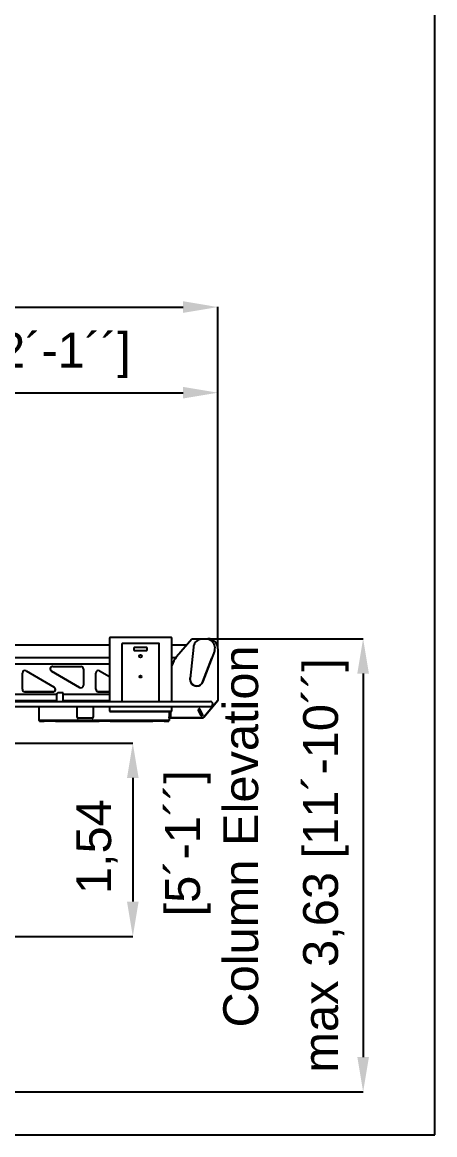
# Model space of a CAD drawing. Header units: inches. Extents: x 19 to 24202, y 17 to 31220.
# Drawn here: x 20871 to 24183, y 14420 to 23344 of the extents above; entities that cross this region are included whole.
import ezdxf

# ---------------------------------------------------------------- set-up
doc = ezdxf.new("R2010")
doc.units = ezdxf.units.IN
doc.header["$MEASUREMENT"] = 0
doc.layers.add('AM_5', color=3, linetype='Continuous', lineweight=25)
doc.styles.add('Aktuální-ISO', font='arial.ttf')
doc.styles.get("Standard").update_dxf_attribs({"font": 'arial.ttf'})
doc.dimstyles.new('AM_ISO$0', dxfattribs={"dimtxt": 3.5, "dimasz": 3.5, "dimexe": 1, "dimexo": 1, "dimgap": 1.5, "dimtad": 1, "dimdsep": 46, "dimtxsty": 'Standard', "dimcen": 0, "dimclrd": 256, "dimclre": 256, "dimclrt": 2, "dimadec": 0, "dimazin": 2, "dimtp": 0.1, "dimtm": 0.1, "dimtfac": 0.71, "dimtdec": 3, "dimtmove": 0, "dimatfit": 3, "dimfxl": 1, "dimlwd": -1, "dimlwe": -1, "dimarcsym": 1})

# ---------------------------------------------------------------- blocks, each defined once
blk = doc.blocks.new('*D42')
at = {"layer": 'AM_5', "linetype": 'ByBlock', "transparency": 16777216}
for p, q in [((18781.4, 18068), (18781.4, 20373.6)), ((19061.4, 20372.6), (22161.4, 20372.6)), ((22441.4, 18320.1), (22441.4, 20373.6))]:
    blk.add_line(p, q, dxfattribs=at)
at = {"layer": 'AM_5', "transparency": 16777216}
for points in [[(19061.4, 20419.3), (19061.4, 20325.9), (18781.4, 20372.6)], [(22161.4, 20419.3), (22161.4, 20325.9), (22441.4, 20372.6)]]:
    blk.add_solid(points, dxfattribs=at)
at = {"layer": 'Defpoints', "color": 0, "transparency": 16777216}
for p in [(22441.4, 20372.6), (22441.4, 18319.1), (18781.4, 18067)]:
    blk.add_point(p, dxfattribs=at)
at = {"layer": 'AM_5', "color": 2, "transparency": 16777216, "insert": (20611.4, 20672.1), "char_height": 280, "attachment_point": 5, "style": 'Aktuální-ISO'}
blk.add_mtext('3,66 [12´-1´´]', dxfattribs=at)
blk = doc.blocks.new('*D33')
at = {"layer": 'AM_5', "linetype": 'ByBlock', "transparency": 16777216}
for p, q in [((4007.1, 17449), (4007.1, 21060.6)), ((4287.1, 21059.6), (22161.4, 21059.6)), ((22441.4, 18320.1), (22441.4, 21060.6))]:
    blk.add_line(p, q, dxfattribs=at)
at = {"layer": 'AM_5', "transparency": 16777216}
for points in [[(4287.1, 21106.3), (4287.1, 21012.9), (4007.1, 21059.6)], [(22161.4, 21106.3), (22161.4, 21012.9), (22441.4, 21059.6)]]:
    blk.add_solid(points, dxfattribs=at)
at = {"layer": 'Defpoints', "color": 0, "transparency": 16777216}
for p in [(22441.4, 21059.6), (22441.4, 18319.1), (4007.1, 17448)]:
    blk.add_point(p, dxfattribs=at)
at = {"layer": 'AM_5', "color": 2, "transparency": 16777216, "insert": (13224.2, 21359), "char_height": 280, "attachment_point": 5, "style": 'Aktuální-ISO'}
blk.add_mtext('18,43 [60´-7´´]', dxfattribs=at)
blk = doc.blocks.new('*D24')
at = {"layer": 'AM_5', "linetype": 'ByBlock', "transparency": 16777216}
for p, q in [((22362.8, 18399.1), (23608.6, 18399.1)), ((23607.6, 18119.1), (23607.6, 15043.3)), ((19782.4, 14763.3), (23608.6, 14763.3))]:
    blk.add_line(p, q, dxfattribs=at)
at = {"layer": 'AM_5', "transparency": 16777216}
for points in [[(23560.9, 18119.1), (23654.2, 18119.1), (23607.6, 18399.1)], [(23560.9, 15043.3), (23654.2, 15043.3), (23607.6, 14763.3)]]:
    blk.add_solid(points, dxfattribs=at)
at = {"layer": 'Defpoints', "color": 0, "transparency": 16777216}
for p in [(22361.8, 18399.1), (19781.4, 14763.3), (23607.6, 14763.3)]:
    blk.add_point(p, dxfattribs=at)
at = {"layer": 'AM_5', "color": 2, "transparency": 16777216, "insert": (23308.1, 16581.2), "char_height": 280, "attachment_point": 5, "rotation": 90, "style": 'Aktuální-ISO'}
blk.add_mtext('max 3,63 [11´-10´´]', dxfattribs=at)
blk = doc.blocks.new('*D38')
at = {"layer": 'AM_5', "linetype": 'ByBlock', "transparency": 16777216}
for p, q in [((18890.4, 17562), (21759.3, 17562)), ((21758.3, 17282), (21758.3, 16290.5)), ((18973.9, 16010.5), (21759.3, 16010.5))]:
    blk.add_line(p, q, dxfattribs=at)
at = {"layer": 'AM_5', "transparency": 16777216}
for points in [[(21711.7, 17282), (21805, 17282), (21758.3, 17562)], [(21711.7, 16290.5), (21805, 16290.5), (21758.3, 16010.5)]]:
    blk.add_solid(points, dxfattribs=at)
at = {"layer": 'Defpoints', "color": 0, "transparency": 16777216}
for p in [(18889.4, 17562), (18972.9, 16010.5), (21758.3, 16010.5)]:
    blk.add_point(p, dxfattribs=at)
at = {"layer": 'AM_5', "color": 2, "transparency": 16777216, "insert": (21470.1, 16730.7), "char_height": 280, "attachment_point": 5, "rotation": 90, "style": 'Aktuální-ISO'}
blk.add_mtext('1,54', dxfattribs=at)

msp = doc.modelspace()

# ---------------------------------------------------------------- linework, layer by layer
at = {"color": 253}
for p, q in [((21571.584, 18404.105), (21571.584, 17895.089)), ((22066.584, 18409.105), (21576.584, 18409.105)), ((22071.584, 17895.083), (22071.584, 18404.105)), ((22110.496, 18255.027), (22231.365, 18399.073)), ((22231.365, 18399.073), (22272.365, 18399.073)), ((22272.365, 18399.072), (22291.365, 18399.072)), ((22291.365, 18399.018), (22333.365, 18399.018)), ((22346.365, 18396.085), (22316.365, 18396.085)), ((22333.365, 18399.018), (22361.365, 18399.073)), ((17911.365, 18350.232), (21571.584, 18350.232)), ((21670.584, 18356.122), (21670.584, 17895.088)), ((21965.584, 18361.122), (21675.584, 18361.122)), ((21767.084, 18322.622), (21767.084, 18310.622)), ((21867.084, 18329.622), (21774.084, 18329.622)), ((21774.084, 18303.622), (21867.084, 18303.622)), ((21874.084, 18310.622), (21874.084, 18322.622)), ((21970.584, 17895.084), (21970.584, 18356.122)), ((22071.584, 18350.232), (22190.383, 18350.232)), ((22244.78, 18331.801), (22217.676, 18080.372)), ((22413.72, 18298.643), (22321.881, 18055.504)), ((22418.365, 18324.085), (22418.365, 18324.073)), ((22441.365, 18319.073), (22441.365, 17903.073)), ((17911.365, 18249.089), (21571.584, 18249.089)), ((17911.365, 18248.692), (21571.584, 18248.692)), ((22071.584, 18249.089), (22105.695, 18249.089)), ((22321.881, 18055.504), (22392.519, 18242.514)), ((22321.881, 18055.492), (22392.519, 18242.502)), ((22441.365, 18248.573), (22441.365, 17903.015)), ((19206.878, 18197.092), (21571.584, 18197.092)), ((19206.878, 18197.092), (21571.584, 18197.092)), ((19206.878, 18197.092), (21571.584, 18197.092)), ((20871.365, 17993.078), (20871.365, 18123.657)), ((20901.365, 18140.977), (21127.526, 18010.398)), ((21331.365, 18008.186), (21105.204, 18138.765)), ((21331.365, 18008.179), (21105.204, 18138.758)), ((21105.204, 18138.758), (21331.365, 18008.179)), ((21115.204, 18176.078), (21341.365, 18176.078)), ((21361.365, 18156.078), (21361.365, 18025.5)), ((21461.365, 17993.078), (21461.365, 18123.657)), ((21491.365, 18140.977), (21571.584, 18094.661)), ((22071.584, 18197.092), (22076.011, 18197.092)), ((22071.584, 18197.092), (22076.011, 18197.092)), ((22071.584, 18197.092), (22076.011, 18197.092)), ((22217.365, 18074.585), (22217.365, 18074.573)), ((21145.365, 17952.092), (19296.05, 17952.092)), ((21117.526, 17973.085), (20891.365, 17973.085)), ((21117.526, 17973.078), (20891.365, 17973.078)), ((20891.365, 17973.078), (21117.526, 17973.078)), ((21145.365, 17952.072), (21145.365, 17895.093)), ((21200.365, 17964.072), (21157.365, 17964.072)), ((21571.584, 17952.092), (21199.31, 17952.092)), ((21200.365, 17895.092), (21200.365, 17964.072)), ((21571.584, 17973.085), (21481.365, 17973.085)), ((21481.365, 17973.085), (21571.584, 17973.085)), ((21571.584, 17973.078), (21481.365, 17973.078)), ((21481.365, 17973.078), (21571.584, 17973.078)), ((17661.524, 17895.131), (22380.837, 17895.08)), ((17761.365, 17855.129), (22383.756, 17855.081)), ((21145.365, 17900.491), (18881.365, 17900.491)), ((19150.621, 17900.47), (21145.365, 17900.47)), ((21145.365, 17900.488), (19150.631, 17900.488)), ((21005.365, 17743.071), (21005.365, 17855.095)), ((21571.584, 17900.491), (21200.365, 17900.491)), ((21571.584, 17900.488), (21200.365, 17900.488)), ((21200.365, 17900.47), (21571.584, 17900.47)), ((21311.865, 17768.571), (21311.865, 17855.091)), ((21438.865, 17855.09), (21438.865, 17768.571)), ((21571.584, 17855.089), (21571.584, 17819.105)), ((22071.584, 17819.105), (22071.584, 17855.083)), ((22441.365, 17903.073), (22329.886, 17770.218)), ((22329.886, 17770.215), (22441.365, 17903.071)), ((22441.365, 17903.018), (22329.886, 17770.162)), ((22329.886, 17770.159), (22441.365, 17903.015)), ((21311.865, 17768.571), (21311.865, 17768.571)), ((21430.865, 17760.571), (21319.865, 17760.571)), ((21430.865, 17760.571), (21319.865, 17760.571)), ((21438.865, 17768.571), (21438.865, 17768.571)), ((21571.584, 17819.105), (21571.584, 17819.104)), ((21576.584, 17814.105), (22066.584, 17814.105)), ((22066.584, 17814.104), (21576.584, 17814.104)), ((22050.365, 17814.104), (22050.365, 17743.071)), ((22051.365, 17814.104), (22051.365, 17773.073)), ((22061.365, 17773.073), (22051.365, 17773.073)), ((22051.365, 17773.073), (22051.365, 17773.071)), ((22061.365, 17773.071), (22051.365, 17773.071)), ((22051.365, 17763.071), (22051.365, 17773.071)), ((22051.365, 17763.071), (22271.365, 17763.071)), ((22051.365, 17763.018), (22051.365, 17763.071)), ((22271.365, 17763.018), (22051.365, 17763.018)), ((22061.365, 17763.073), (22061.365, 17814.104)), ((22061.365, 17814.104), (22061.365, 17773.073)), ((22075.865, 17763.073), (22061.365, 17763.073)), ((22061.365, 17763.071), (22061.365, 17763.073)), ((22061.365, 17763.071), (22314.565, 17763.071)), ((22314.565, 17763.018), (22061.365, 17763.018)), ((22061.365, 17763.018), (22061.365, 17763.015)), ((22061.365, 17763.015), (22314.565, 17763.015)), ((22071.584, 17819.104), (22071.584, 17819.105)), ((22225.865, 17763.073), (22086.865, 17763.073)), ((22101.365, 17763.065), (22101.365, 17763.057)), ((22101.365, 17763.054), (22101.365, 17763.046)), ((22101.365, 17763.043), (22101.365, 17763.035)), ((22101.365, 17763.032), (22101.365, 17763.024)), ((22314.565, 17763.073), (22236.865, 17763.073)), ((22304.115, 17784.691), (22285.519, 17824.569)), ((22318.615, 17791.452), (22300.02, 17831.33)), ((21005.365, 17743.071), (21025.365, 17743.067)), ((22050.365, 17743.071), (21005.365, 17743.071)), ((21005.365, 17743.071), (21005.365, 17743.018)), ((21025.365, 17743.022), (21005.365, 17743.018)), ((21046.365, 17743.018), (21005.365, 17743.018)), ((21008.365, 17737.87), (21008.365, 17741.87)), ((22047.365, 17737.87), (21008.365, 17737.87)), ((21008.365, 17737.87), (21008.365, 17737.819)), ((21008.365, 17737.819), (21046.365, 17737.819)), ((22030.365, 17743.067), (21025.365, 17743.067)), ((21487.865, 17743.022), (21136.365, 17743.022)), ((21487.865, 17743.018), (21136.365, 17743.018)), ((21136.365, 17737.819), (21487.865, 17737.819)), ((21919.365, 17743.022), (21577.865, 17743.022)), ((21919.365, 17743.018), (21577.865, 17743.018)), ((21577.865, 17737.819), (21919.365, 17737.819)), ((22030.365, 17743.022), (22009.365, 17743.022)), ((22050.365, 17743.018), (22009.365, 17743.018)), ((22009.365, 17737.819), (22047.365, 17737.819)), ((22030.365, 17743.067), (22050.365, 17743.071)), ((22030.365, 17743.022), (22030.365, 17743.067)), ((22050.365, 17743.018), (22030.365, 17743.022)), ((22047.365, 17737.87), (22047.365, 17741.87)), ((22047.365, 17737.819), (22047.365, 17737.87)), ((22050.365, 17743.018), (22050.365, 17743.071))]:
    msp.add_line(p, q, dxfattribs=at)
msp.add_lwpolyline([(24182.836, 14419.653), (24182.836, 31219.653), (422.836, 31219.653), (422.836, 14419.653)], close=True)
for centre, radius in [((21821.084, 18259.127), 11.1), ((21820.584, 18095.122), 8.5)]:
    msp.add_circle(centre, radius, dxfattribs=at)
for centre, radius, start, end in [((21576.584, 18404.105), 5, 90, 180), ((22066.584, 18404.105), 5, 0, 90), ((22361.365, 18319.073), 80, 0, 90), ((21675.584, 18356.122), 5, 90, 180), ((21774.084, 18322.622), 7, 90, 180), ((21774.084, 18310.622), 7, 180, 270), ((21867.084, 18322.622), 7, 0, 90), ((21867.084, 18310.622), 7, 270, 0), ((21965.584, 18356.122), 5, 0, 90), ((22346.365, 18324.085), 72, 339.3074231, 0), ((22346.365, 18324.085), 72, 339.3074231, 0), ((22346.365, 18324.073), 72, 339.3074231, 0), ((22271.365, 18120.041), 210, 140.000001, 162.0526258), ((20891.365, 18123.657), 20, 59.9991918, 180), ((21115.204, 18156.078), 20, 90, 239.9991918), ((21115.204, 18156.085), 20, 180.0097747, 239.9991918), ((21115.204, 18156.085), 20, 180.0099133, 239.9991918), ((21115.204, 18156.078), 20, 180.0001387, 239.9991918), ((21341.365, 18156.078), 20, 0, 90), ((21481.365, 18123.657), 20, 59.9991918, 180), ((22271.365, 18074.573), 55, 162.9115652, 350.2499222), ((22271.365, 18074.573), 55, 162.9115652, 350.2499222), ((22271.365, 18074.585), 54, 180, 339.3074231), ((22271.365, 18074.585), 54, 180, 339.3074231), ((22271.365, 18074.573), 54, 180, 339.3074231), ((20891.365, 17993.085), 20, 180, 270), ((20891.365, 17993.085), 20, 180, 270), ((20891.365, 17993.078), 20, 180, 270), ((20891.365, 17993.078), 20, 180, 270), ((21117.526, 17993.078), 20, 270, 59.9991918), ((21117.526, 17993.085), 20, 270, 359.9902251), ((21117.526, 17993.085), 20, 270, 359.9900865), ((21117.526, 17993.078), 20, 270, 359.9998613), ((21157.365, 17952.072), 12, 90, 180), ((21341.365, 18025.507), 20, 239.9991918, 0), ((21341.365, 18025.507), 20, 239.9991918, 0), ((21341.365, 18025.5), 20, 239.9991918, 0), ((21341.365, 18025.5), 20, 239.9991918, 0), ((21481.365, 17993.085), 20, 180, 270), ((21481.365, 17993.085), 20, 180, 270), ((21481.365, 17993.078), 20, 180, 270), ((21481.365, 17993.078), 20, 180, 270), ((22381.081, 17875.082), 19.999, 270, 90.6976742), ((21319.865, 17768.571), 8, 180, 270), ((21319.865, 17768.571), 8, 180, 270), ((21430.865, 17768.571), 8, 270, 0), ((21430.865, 17768.571), 8, 270, 0), ((21576.584, 17819.105), 5, 180, 270), ((21576.584, 17819.104), 5, 180, 270), ((22066.584, 17819.105), 5, 270, 0), ((22066.584, 17819.104), 5, 270, 0), ((22314.565, 17783.073), 20, 270.0000006, 320.0000005), ((22314.565, 17783.071), 20, 270, 320.0000005), ((22314.565, 17783.018), 20, 270.0000006, 320.0000005), ((22314.565, 17783.015), 20, 270, 320.0000005)]:
    msp.add_arc(centre, radius, start, end, dxfattribs=at)
for centre, major_axis in [((22097.365, 17763.065), (-4, 0)), ((22097.365, 17763.057), (4, 0)), ((22097.365, 17763.054), (-4, 0)), ((22097.365, 17763.046), (4, 0)), ((22097.365, 17763.043), (-4, 0)), ((22097.365, 17763.035), (4, 0)), ((22097.365, 17763.032), (-4, 0)), ((22097.365, 17763.024), (4, 0))]:
    msp.add_ellipse(centre, major_axis=major_axis, ratio=0.00018372, start_param=3.14159194, end_param=6.2831846, dxfattribs=at)
for centre, major_axis in [((21757.365, 17737.868), (-2.5, 0)), ((21757.365, 17743.068), (-1.621, 0)), ((21759.365, 17737.832), (1.621, 0)), ((21807.365, 17737.832), (1.621, 0)), ((21830.365, 17737.836), (1.621, 0)), ((21830.365, 17737.83), (1.621, 0)), ((21867.365, 17737.836), (1.621, 0)), ((21867.365, 17737.83), (1.621, 0)), ((21880.365, 17737.836), (1.621, 0)), ((21880.365, 17737.83), (1.621, 0)), ((22017.365, 17737.836), (1.621, 0)), ((22017.365, 17737.83), (1.621, 0)), ((22039.365, 17737.861), (-2.5, 0)), ((22039.365, 17737.844), (-2.5, 0)), ((22039.365, 17737.827), (-2.5, 0))]:
    msp.add_ellipse(centre, major_axis=major_axis, ratio=0.00018372, dxfattribs=at)
for points, knots in [([(22316.365, 18396.085), (22309.341, 18396.085), (22302.317, 18395.049), (22288.866, 18390.996), (22282.44, 18387.978), (22270.73, 18380.216), (22265.448, 18375.473), (22256.475, 18364.663), (22252.786, 18358.597), (22247.315, 18345.657), (22245.533, 18338.785), (22244.78, 18331.801)], [1.57079633, 1.57079633, 1.57079633, 1.57079633, 1.86347883, 1.86347883, 2.15616134, 2.15616134, 2.44884384, 2.44884384, 2.74152635, 2.74152635, 3.03420886, 3.03420886, 3.03420886, 3.03420886]), ([(22418.365, 18324.085), (22418.365, 18331.624), (22417.171, 18339.163), (22412.511, 18353.505), (22409.046, 18360.305), (22400.182, 18372.505), (22394.785, 18377.902), (22382.586, 18386.766), (22375.785, 18390.231), (22361.443, 18394.891), (22353.905, 18396.085), (22346.365, 18396.085)], [0, 0, 0, 0, 0.31415927, 0.31415927, 0.62831853, 0.62831853, 0.9424778, 0.9424778, 1.25663706, 1.25663706, 1.57079633, 1.57079633, 1.57079633, 1.57079633]), ([(22217.676, 18080.372), (22217.635, 18079.988), (22217.597, 18079.603), (22217.531, 18078.833), (22217.502, 18078.447), (22217.452, 18077.676), (22217.431, 18077.29), (22217.398, 18076.517), (22217.386, 18076.131), (22217.369, 18075.358), (22217.365, 18074.971), (22217.365, 18074.585)], [3.034208857, 3.034208857, 3.034208857, 3.034208857, 3.055685616, 3.055685616, 3.077162376, 3.077162376, 3.098639135, 3.098639135, 3.120115894, 3.120115894, 3.141592654, 3.141592654, 3.141592654, 3.141592654]), ([(22300.02, 17831.33), (22299.66, 17832.103), (22299.174, 17832.818), (22298.003, 17834.06), (22297.317, 17834.586), (22295.815, 17835.396), (22294.999, 17835.679), (22293.318, 17835.976), (22292.454, 17835.988), (22290.765, 17835.741), (22289.941, 17835.481), (22288.416, 17834.715), (22287.715, 17834.209), (22286.509, 17833.002), (22286.003, 17832.301), (22285.237, 17830.776), (22284.978, 17829.951), (22284.798, 17828.724), (22284.77, 17828.337), (22284.77, 17827.95)], [0.43633231, 0.43633231, 0.43633231, 0.43633231, 0.75633232, 0.75633232, 1.07633232, 1.07633232, 1.39633231, 1.39633231, 1.71633231, 1.71633231, 2.0363323, 2.0363323, 2.35633229, 2.35633229, 2.67633229, 2.67633229, 2.9963323, 2.9963323, 3.14147783, 3.14147783, 3.14147783, 3.14147783]), ([(22285.519, 17824.569), (22285.421, 17824.78), (22285.332, 17824.995), (22285.173, 17825.432), (22285.103, 17825.655), (22284.982, 17826.104), (22284.932, 17826.332), (22284.851, 17826.79), (22284.821, 17827.021), (22284.78, 17827.484), (22284.77, 17827.717), (22284.77, 17827.95)], [2.705260341, 2.705260341, 2.705260341, 2.705260341, 2.792526803, 2.792526803, 2.879793266, 2.879793266, 2.967059728, 2.967059728, 3.054326191, 3.054326191, 3.141592654, 3.141592654, 3.141592654, 3.141592654]), ([(22319.365, 17788.072), (22319.365, 17787.219), (22319.227, 17786.366), (22318.69, 17784.746), (22318.291, 17783.979), (22317.272, 17782.61), (22316.652, 17782.008), (22315.254, 17781.029), (22314.476, 17780.653), (22312.841, 17780.164), (22311.984, 17780.051), (22310.278, 17780.101), (22309.43, 17780.263), (22307.826, 17780.847), (22307.071, 17781.268), (22305.733, 17782.327), (22305.149, 17782.964), (22304.467, 17784.001), (22304.278, 17784.34), (22304.115, 17784.691)], [6.28318531, 6.28318531, 6.28318531, 6.28318531, 6.60318532, 6.60318532, 6.92318532, 6.92318532, 7.24318533, 7.24318533, 7.56318532, 7.56318532, 7.88318532, 7.88318532, 8.20318531, 8.20318531, 8.5231853, 8.5231853, 8.8431853, 8.8431853, 8.98844565, 8.98844565, 8.98844565, 8.98844565]), ([(22319.365, 17788.072), (22319.365, 17788.305), (22319.355, 17788.537), (22319.314, 17789.001), (22319.284, 17789.231), (22319.203, 17789.69), (22319.153, 17789.917), (22319.032, 17790.367), (22318.962, 17790.589), (22318.803, 17791.026), (22318.714, 17791.241), (22318.615, 17791.452)], [0.000114826, 0.000114826, 0.000114826, 0.000114826, 0.087266463, 0.087266463, 0.174532925, 0.174532925, 0.261799388, 0.261799388, 0.34906585, 0.34906585, 0.436332313, 0.436332313, 0.436332313, 0.436332313])]:
    msp.add_open_spline(points, degree=3, knots=knots, dxfattribs=at)

# ---------------------------------------------------------------- texts
at = {"layer": 'AM_5', "color": 2, "insert": (22393.213, 16758.358), "char_height": 280, "attachment_point": 5, "rotation": 90, "style": 'Aktuální-ISO'}
msp.add_mtext('[5´-1´´]\\P Column Elevation', dxfattribs=at)

# ---------------------------------------------------------------- dimensions: what is measured, and where the dimension line sits
at = {"layer": 'AM_5', "color": 2}
for base, p1, text, picture, middle in [((22441.365, 21059.606), (4007.09, 17448.018), '18,43 [60´-7´´]', '*D33', (13224.228, 21359.047)), ((22441.365, 20372.616), (18781.365, 18066.991), '3,66 [12´-1´´]', '*D42', (20611.365, 20672.057))]:
    dim = msp.add_linear_dim(base=base, p1=p1, p2=(22441.365, 18319.073), text=text, dimstyle='AM_ISO$0', override={"dimtxt": 280, "dimasz": 280, "dimgap": 120, "dimtxsty": 'Aktuální-ISO', "dimadec": 2}, dxfattribs=at)
    dim.commit()
    dim.dimension.update_dxf_attribs({"geometry": picture, "text_midpoint": middle})
dim = msp.add_linear_dim(base=(23607.574, 14763.341), p1=(22361.785, 18399.072), p2=(19781.365, 14763.341), angle=90, text='max 3,63 [11´-10´´]', dimstyle='AM_ISO$0', override={"dimtxt": 280, "dimasz": 280, "dimgap": 120, "dimtxsty": 'Aktuální-ISO', "dimadec": 2}, dxfattribs=at)
dim.commit()
dim.dimension.update_dxf_attribs({"geometry": '*D24', "text_midpoint": (23308.134, 16581.207)})
dim = msp.add_linear_dim(base=(21758.335, 16010.491), p1=(18889.365, 17561.991), p2=(18972.865, 16010.491), angle=90, text='1,54', dimstyle='AM_ISO$0', override={"dimtxt": 280, "dimasz": 280, "dimgap": 120, "dimtxsty": 'Aktuální-ISO', "dimadec": 2}, dxfattribs=at)
dim.commit()
dim.dimension.update_dxf_attribs({"geometry": '*D38', "text_midpoint": (21758.335, 16730.742), "dimtype": 160})

doc.saveas('drawing.dxf')
